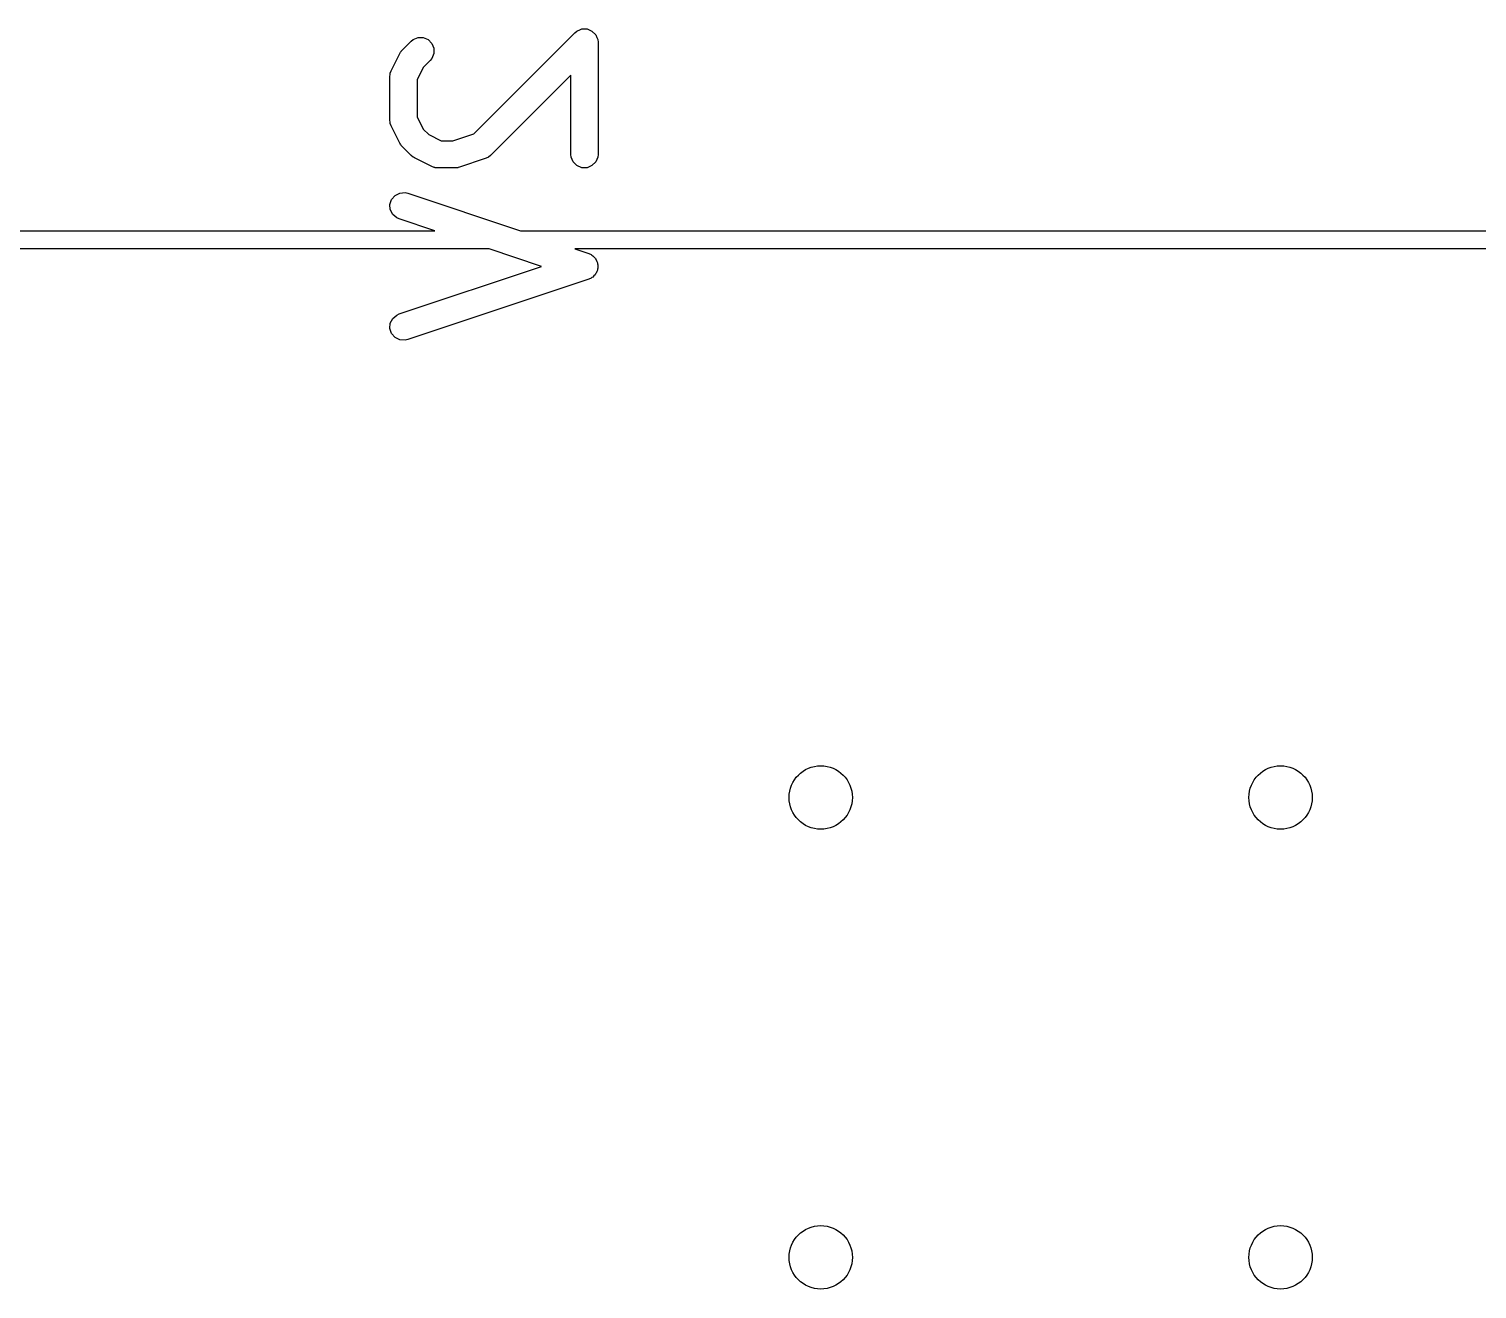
# Model space of a CAD drawing. Header units: inches. Extents: x 4.98 to 6.65, y -4.98 to -3.32.
# Drawn here: x 5.468 to 5.7829, y -4.9848 to -4.7108 of the extents above; entities that cross this region are included whole.
import ezdxf

# ---------------------------------------------------------------- set-up
doc = ezdxf.new("R2010")
doc.units = ezdxf.units.IN
doc.header["$MEASUREMENT"] = 0
doc.layers.add('BLACK', color=250, linetype='CONTINUOUS')

msp = doc.modelspace()

# ---------------------------------------------------------------- linework, layer by layer
at = {"layer": 'BLACK', "linetype": 'CONTINUOUS'}
for p, q in [((5.58668, -4.71164), (5.58713, -4.71127)), ((5.58713, -4.71127), (5.58788, -4.71096)), ((5.58788, -4.71096), (5.5882, -4.71083)), ((5.5882, -4.71083), (5.58935, -4.71083)), ((5.58935, -4.71083), (5.59041, -4.71127)), ((5.59041, -4.71127), (5.59123, -4.71208)), ((5.54919, -4.71538), (5.55106, -4.71351)), ((5.55106, -4.71351), (5.55151, -4.71314)), ((5.55151, -4.71314), (5.55258, -4.7127)), ((5.55258, -4.7127), (5.55373, -4.7127)), ((5.55373, -4.7127), (5.55479, -4.71314)), ((5.55479, -4.71314), (5.55561, -4.71396)), ((5.55561, -4.71396), (5.55605, -4.71502)), ((5.56468, -4.73364), (5.58668, -4.71164)), ((5.59123, -4.71208), (5.59148, -4.7127)), ((5.59148, -4.7127), (5.59167, -4.71315)), ((5.59167, -4.71315), (5.59173, -4.71372)), ((5.59173, -4.71372), (5.59173, -4.7381)), ((5.54676, -4.7199), (5.54864, -4.71615)), ((5.54864, -4.71615), (5.54879, -4.7159)), ((5.54879, -4.7159), (5.54882, -4.71583)), ((5.54882, -4.71583), (5.54889, -4.71575)), ((5.54889, -4.71575), (5.54894, -4.71566)), ((5.54894, -4.71566), (5.549, -4.71561)), ((5.549, -4.71561), (5.54919, -4.71538)), ((5.55561, -4.71724), (5.55524, -4.71769)), ((5.55605, -4.71617), (5.55561, -4.71724)), ((5.55605, -4.71502), (5.55605, -4.71617)), ((5.54645, -4.72122), (5.54651, -4.72065)), ((5.54651, -4.72065), (5.54655, -4.72055)), ((5.54655, -4.72044), (5.54676, -4.7199)), ((5.54655, -4.72055), (5.54655, -4.72044)), ((5.5537, -4.71922), (5.55236, -4.72192)), ((5.55524, -4.71769), (5.5537, -4.71922)), ((5.54645, -4.7306), (5.54645, -4.72122)), ((5.55236, -4.72192), (5.55236, -4.7299)), ((5.58582, -4.72085), (5.56836, -4.73831)), ((5.58582, -4.7381), (5.58582, -4.72085)), ((5.55236, -4.7299), (5.5537, -4.7326)), ((5.54651, -4.73117), (5.54645, -4.7306)), ((5.54655, -4.73127), (5.54651, -4.73117)), ((5.54655, -4.73138), (5.54655, -4.73127)), ((5.54676, -4.73192), (5.54655, -4.73138)), ((5.54864, -4.73567), (5.54676, -4.73192)), ((5.5537, -4.7326), (5.5549, -4.73379)), ((5.54879, -4.73591), (5.54864, -4.73567)), ((5.54882, -4.73599), (5.54879, -4.73591)), ((5.54889, -4.73607), (5.54882, -4.73599)), ((5.54894, -4.73616), (5.54889, -4.73607)), ((5.549, -4.73621), (5.54894, -4.73616)), ((5.54919, -4.73643), (5.549, -4.73621)), ((5.55106, -4.73831), (5.54919, -4.73643)), ((5.5549, -4.73379), (5.5576, -4.73514)), ((5.5576, -4.73514), (5.56017, -4.73514)), ((5.56017, -4.73514), (5.56468, -4.73364)), ((5.55129, -4.73849), (5.55106, -4.73831)), ((5.55134, -4.73855), (5.55129, -4.73849)), ((5.55143, -4.73861), (5.55134, -4.73855)), ((5.55151, -4.73868), (5.55143, -4.73861)), ((5.55158, -4.73871), (5.55151, -4.73868)), ((5.55183, -4.73886), (5.55158, -4.73871)), ((5.55558, -4.74074), (5.55183, -4.73886)), ((5.56721, -4.73902), (5.56158, -4.7409)), ((5.56774, -4.73879), (5.56721, -4.73902)), ((5.56782, -4.73872), (5.56774, -4.73879)), ((5.56792, -4.73868), (5.56782, -4.73872)), ((5.56836, -4.73831), (5.56792, -4.73868)), ((5.58588, -4.73867), (5.58582, -4.7381)), ((5.58632, -4.73974), (5.58588, -4.73867)), ((5.59167, -4.73867), (5.59123, -4.73974)), ((5.59173, -4.7381), (5.59167, -4.73867)), ((5.55612, -4.74094), (5.55558, -4.74074)), ((5.55623, -4.74095), (5.55612, -4.74094)), ((5.55633, -4.74099), (5.55623, -4.74095)), ((5.5569, -4.74105), (5.55633, -4.74099)), ((5.56065, -4.74105), (5.5569, -4.74105)), ((5.56094, -4.74102), (5.56065, -4.74105)), ((5.56102, -4.74102), (5.56094, -4.74102)), ((5.56112, -4.741), (5.56102, -4.74102)), ((5.56123, -4.74099), (5.56112, -4.741)), ((5.5613, -4.74096), (5.56123, -4.74099)), ((5.56158, -4.7409), (5.5613, -4.74096)), ((5.58713, -4.74055), (5.58632, -4.73974)), ((5.5882, -4.74099), (5.58713, -4.74055)), ((5.58935, -4.74099), (5.5882, -4.74099)), ((5.59041, -4.74055), (5.58935, -4.74099)), ((5.59123, -4.73974), (5.59041, -4.74055)), ((5.54647, -4.74897), (5.54684, -4.74788)), ((5.54655, -4.75012), (5.54647, -4.74897)), ((5.54684, -4.74788), (5.54759, -4.74701)), ((5.54759, -4.74701), (5.54862, -4.7465)), ((5.54862, -4.7465), (5.54977, -4.74641)), ((5.54977, -4.74641), (5.55034, -4.74654)), ((5.55034, -4.74654), (5.57488, -4.75472)), ((5.54707, -4.75115), (5.54655, -4.75012)), ((5.54794, -4.75191), (5.54707, -4.75115)), ((5.54847, -4.75215), (5.54794, -4.75191)), ((5.55621, -4.75472), (5.54847, -4.75215)), ((5.40878, -4.75472), (5.55621, -4.75472)), ((5.57488, -4.75472), (6.46732, -4.75472)), ((5.56802, -4.75866), (5.20945, -4.75866)), ((5.57943, -4.76247), (5.56802, -4.75866)), ((6.46929, -4.75866), (5.58669, -4.75866)), ((5.58669, -4.75866), (5.58971, -4.75967)), ((5.58971, -4.75967), (5.59023, -4.7599)), ((5.59023, -4.7599), (5.59039, -4.76004)), ((5.59039, -4.76004), (5.59058, -4.76013)), ((5.59058, -4.76013), (5.59083, -4.76041)), ((5.59083, -4.76041), (5.59111, -4.76066)), ((5.59111, -4.76066), (5.5912, -4.76085)), ((5.5912, -4.76085), (5.59134, -4.761)), ((5.59134, -4.761), (5.59145, -4.76136)), ((5.59145, -4.76136), (5.59162, -4.76169)), ((5.54847, -4.77279), (5.57943, -4.76247)), ((5.59058, -4.7648), (5.59039, -4.76489)), ((5.59083, -4.76452), (5.59058, -4.7648)), ((5.59111, -4.76428), (5.59083, -4.76452)), ((5.5912, -4.76409), (5.59111, -4.76428)), ((5.59134, -4.76393), (5.5912, -4.76409)), ((5.59145, -4.76358), (5.59134, -4.76393)), ((5.59162, -4.76325), (5.59145, -4.76358)), ((5.59162, -4.76169), (5.59164, -4.7619)), ((5.59164, -4.76304), (5.59162, -4.76325)), ((5.59164, -4.7619), (5.5917, -4.7621)), ((5.5917, -4.76284), (5.59164, -4.76304)), ((5.5917, -4.7621), (5.59168, -4.76247)), ((5.59168, -4.76247), (5.5917, -4.76284)), ((5.58971, -4.76527), (5.55034, -4.77839)), ((5.59023, -4.76503), (5.58971, -4.76527)), ((5.59039, -4.76489), (5.59023, -4.76503)), ((5.54655, -4.77481), (5.54707, -4.77378)), ((5.54707, -4.77378), (5.54794, -4.77303)), ((5.54794, -4.77303), (5.54847, -4.77279)), ((5.54647, -4.77596), (5.54655, -4.77481)), ((5.54684, -4.77705), (5.54647, -4.77596)), ((5.54759, -4.77792), (5.54684, -4.77705)), ((5.54862, -4.77844), (5.54759, -4.77792)), ((5.54977, -4.77852), (5.54862, -4.77844)), ((5.55034, -4.77839), (5.54977, -4.77852))]:
    msp.add_line(p, q, dxfattribs=at)
at = {"layer": 'BLACK'}
for centre in [(5.64016, -4.87795), (5.64016, -4.87795), (5.74016, -4.87795), (5.74016, -4.87795), (5.64016, -4.97795), (5.64016, -4.97795), (5.74016, -4.97795), (5.74016, -4.97795)]:
    msp.add_circle(centre, 0.00689, dxfattribs=at)

doc.saveas('drawing.dxf')
